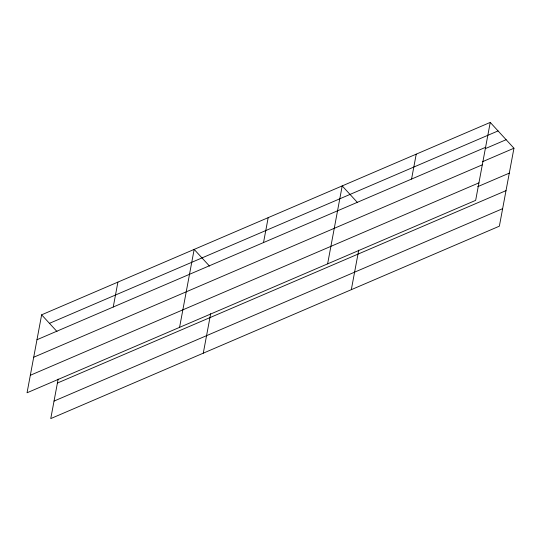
<?xml version="1.0" encoding="UTF-8"?>
<svg xmlns="http://www.w3.org/2000/svg" width="541" height="541" viewBox="0 0 541 541"><rect width="100%" height="100%" fill="white"/><g stroke="black" fill="none" stroke-linecap="round" stroke-linejoin="round"><path stroke-width="0.81" d="M41.637 314.821L27.05 392.78L475.654 200.366L490.241 122.408L41.637 314.821L56.988 331.532M58.151 379.072L50.759 418.592L499.363 226.179L513.95 148.22L490.241 122.408M113.238 307.024L117.904 282.111M179.578 327.359L194.165 249.401L209.509 266.111M203.281 353.172L210.679 313.652M263.521 242.564L268.187 217.651M327.616 263.859L342.203 185.901L357.547 202.611M351.319 289.672L358.717 250.152M411.559 179.064L416.225 154.151M49.461 323.342L498.065 130.922M36.977 339.734L485.581 147.314M485.311 148.626L506.126 139.7M482.335 161.779L513.95 148.22M33.704 357.243L482.308 164.822M30.323 375.278L478.927 182.858M477.676 186.686L509.291 173.127M57.407 383.055L506.011 190.635M54.032 401.091L502.636 208.67"/></g></svg>
